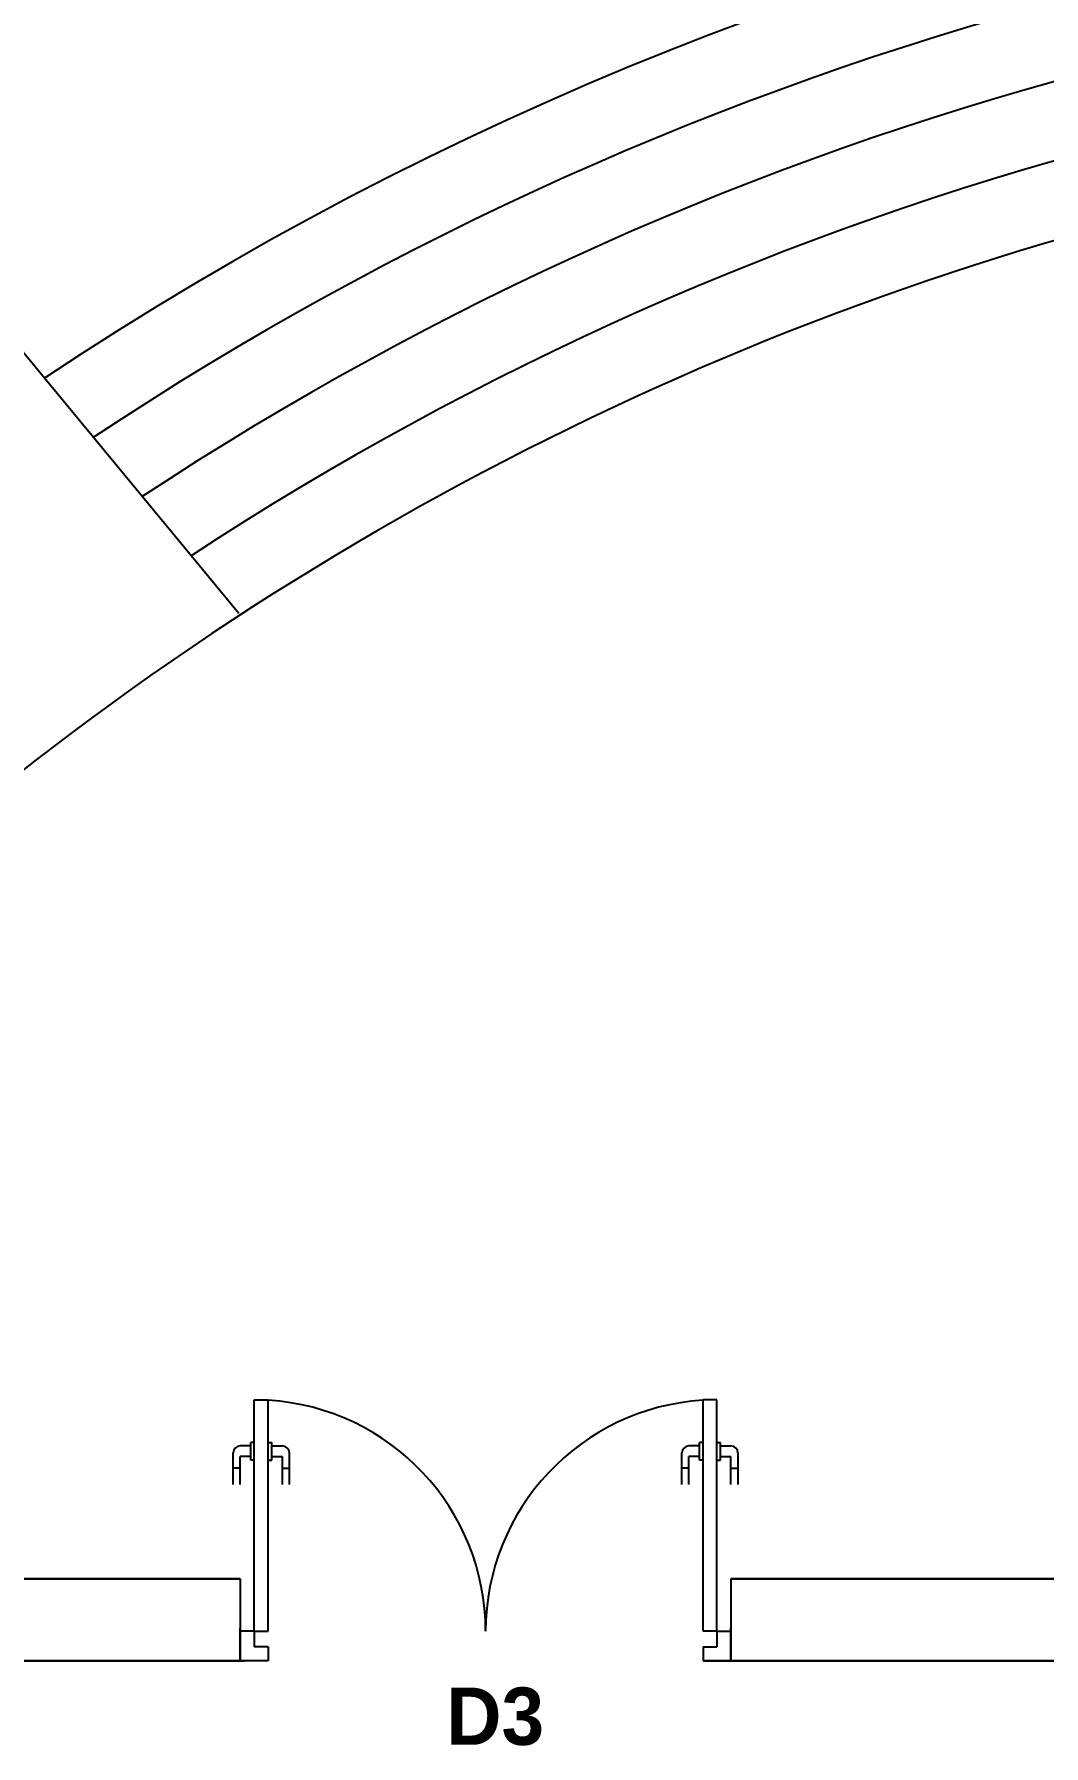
# Model space of a CAD drawing. Header units: inches. Extents: x 484217 to 497210, y -26946 to -21493.
# Drawn here: x 491878.3 to 492017.2, y -23362 to -23126.7 of the extents above; entities that cross this region are included whole.
import ezdxf

# ---------------------------------------------------------------- set-up
doc = ezdxf.new("R2010")
doc.units = ezdxf.units.IN
doc.header["$LTSCALE"] = 20
doc.header["$MEASUREMENT"] = 0
doc.linetypes.add('DASHED', pattern=[0.75, 0.5, -0.25])
for name, color, linetype in [('Grass', 90, 'Continuous'), ('I-WALL-FULL', 5, 'Continuous'), ('I-WALL-IN', 3, 'Continuous'), ('Parking', 7, 'Continuous')]:
    doc.layers.add(name, color=color, linetype=linetype)
doc.layers.add('I-ANNO-TEXT', color=7, linetype='Continuous', lineweight=18)
doc.styles.add('MICRO', font='')
doc.styles.get('MICRO').set_extended_font_data('MicrogrammaSSi', bold=True)

msp = doc.modelspace()

# ---------------------------------------------------------------- hatches: boundary and pattern name
at = {"layer": 'Grass'}
h = msp.add_hatch(dxfattribs=at)
h.set_pattern_fill('AR-SAND', color=256, scale=1.5)
h.set_pattern_definition([(37.5, (-238779.4595, 13222.049), (-0.094490037, 2.8902356535), [0, -2.28, 0, -2.55, 0, -2.4375]), (7.5, (-238779.4595, 13222.049), (2.654665058, 4.233219098), [0, -1.23, 0, -2.055, 0, -0.7875]), (327.5, (-238781.3045, 13222.049), (4.671212793, 0.00848858), [0, -0.75, 0, -2.7, 0, -3.525]), (317.5, (-238781.3045, 13222.049), (4.509189907, 1.316513347), [0, -0.375, 0, -1.77, 0, -2.025])])
edge = h.paths.add_edge_path()
edge.add_arc((492137.35, -23560.99), 464.89, 129.5789, 151.4911, ccw=False)
edge.add_line((491841.15, -23202.67), (491867.91, -23235.05))
edge.add_arc((492137.35, -23560.99), 422.89, 129.5789, 148.352)
edge.add_line((491777.35, -23339.1), (491728.83, -23339.1))
edge = h.paths.add_edge_path()
edge.add_arc((492137.35, -23560.99), 464.89, 28.5089, 50.4211)
edge.add_line((492433.55, -23202.67), (492406.79, -23235.05))
edge.add_arc((492137.35, -23560.99), 422.89, 31.648, 50.4211, ccw=False)
edge.add_line((492497.35, -23339.1), (492545.86, -23339.1))

# ---------------------------------------------------------------- linework, layer by layer
for p, q in [((491908.6, -23346.3, 6.93), (491908.6, -23314.48, 6.93)), ((491910.53, -23346.3, 6.93), (491910.53, -23314.48, 6.93)), ((491970.32, -23346.3, 6.93), (491970.32, -23314.48, 6.93)), ((491972.24, -23346.3, 6.93), (491972.24, -23314.48, 6.93)), ((491905.71, -23326.12, 6.93), (491905.71, -23321.78, 6.93)), ((491908.12, -23320.82, 6.93), (491906.67, -23320.82, 6.93)), ((491908.12, -23322.27, 6.93), (491906.67, -23322.27, 6.93)), ((491906.67, -23326.12, 6.93), (491906.67, -23322.27, 6.93)), ((491908.12, -23322.75, 6.93), (491908.12, -23320.34, 6.93)), ((491908.6, -23320.34, 6.93), (491908.12, -23320.34, 6.93)), ((491910.53, -23320.34, 6.93), (491911.01, -23320.34, 6.93)), ((491911.01, -23322.75, 6.93), (491911.01, -23320.34, 6.93)), ((491911.01, -23320.82, 6.93), (491912.46, -23320.82, 6.93)), ((491911.01, -23322.27, 6.93), (491912.46, -23322.27, 6.93)), ((491912.46, -23326.12, 6.93), (491912.46, -23322.27, 6.93)), ((491913.42, -23326.12, 6.93), (491913.42, -23321.78, 6.93)), ((491967.42, -23326.12, 6.93), (491967.42, -23321.78, 6.93)), ((491969.83, -23320.82, 6.93), (491968.39, -23320.82, 6.93)), ((491969.83, -23322.27, 6.93), (491968.39, -23322.27, 6.93)), ((491968.39, -23326.12, 6.93), (491968.39, -23322.27, 6.93)), ((491970.32, -23320.34, 6.93), (491969.83, -23320.34, 6.93)), ((491969.83, -23322.75, 6.93), (491969.83, -23320.34, 6.93)), ((491972.24, -23320.34, 6.93), (491972.73, -23320.34, 6.93)), ((491972.73, -23322.75, 6.93), (491972.73, -23320.34, 6.93)), ((491972.73, -23320.82, 6.93), (491974.17, -23320.82, 6.93)), ((491972.73, -23322.27, 6.93), (491974.17, -23322.27, 6.93)), ((491974.17, -23326.12, 6.93), (491974.17, -23322.27, 6.93)), ((491975.14, -23326.12, 6.93), (491975.14, -23321.78, 6.93)), ((491906.67, -23323.87, 6.93), (491905.71, -23323.87, 6.93)), ((491908.6, -23322.75, 6.93), (491908.12, -23322.75, 6.93)), ((491910.53, -23322.75, 6.93), (491911.01, -23322.75, 6.93)), ((491912.46, -23323.87, 6.93), (491913.42, -23323.87, 6.93)), ((491968.39, -23323.87, 6.93), (491967.42, -23323.87, 6.93)), ((491970.32, -23322.75, 6.93), (491969.83, -23322.75, 6.93)), ((491972.24, -23322.75, 6.93), (491972.73, -23322.75, 6.93)), ((491974.17, -23323.87, 6.93), (491975.14, -23323.87, 6.93)), ((491403.04, -23339.1), (491906.67, -23339.1, 2.38)), ((491906.67, -23339.1, 6.93), (491728.83, -23339.1, 6.93)), ((491906.67, -23339.1, 6.93), (491906.67, -23350.35, 6.93)), ((491974.17, -23339.1, 6.93), (491974.17, -23350.35, 6.93)), ((492092.62, -23339.1, 6.93), (491974.17, -23339.1, 6.93)), ((491974.17, -23339.1, 2.7), (492092.62, -23339.1, 3.26)), ((491908.6, -23346.3, 6.93), (491906.67, -23346.3, 6.93)), ((491908.6, -23346.3, 6.93), (491910.53, -23346.3, 6.93)), ((491908.6, -23346.3, 6.93), (491908.6, -23348.42, 6.93)), ((491908.6, -23346.3, 6.93), (491908.6, -23348.42, 6.93)), ((491972.24, -23346.3, 6.93), (491970.32, -23346.3, 6.93)), ((491972.24, -23346.3, 6.93), (491972.24, -23348.42, 6.93)), ((491972.24, -23346.3, 6.93), (491972.24, -23348.42, 6.93)), ((491972.24, -23346.3, 6.93), (491974.17, -23346.3, 6.93)), ((491974.17, -23348.1, 6.93), (491974.17, -23348.1, 6.93)), ((491403.04, -23350.35, 6.93), (491906.67, -23350.35, 6.93)), ((491906.67, -23350.35, 6.93), (491907.21, -23350.35, 6.93)), ((491910.53, -23350.35, 6.93), (491906.67, -23350.35, 6.93)), ((491910.53, -23348.42, 6.93), (491908.6, -23348.42, 6.93)), ((491910.53, -23348.42, 6.93), (491910.53, -23350.35, 6.93)), ((491970.32, -23348.42, 6.93), (491970.32, -23350.35, 6.93)), ((491970.32, -23348.42, 6.93), (491972.24, -23348.42, 6.93)), ((491970.32, -23350.35, 6.93), (491974.17, -23350.35, 6.93)), ((491974.17, -23350.35, 6.93), (492092.9, -23350.35, 6.93))]:
    msp.add_line(p, q)
at = {"elevation": 6.93}
for points in [[(491908.6, -23314.48), (491910.53, -23314.48)], [(491972.24, -23314.48), (491970.32, -23314.48)]]:
    msp.add_lwpolyline(points, dxfattribs=at)
for centre, radius, start, end in [((492137.35, -23560.99, 6.93), 464.89, 28.5088, 123.6525), ((492137.35, -23560.99, 6.93), 454.39, 50.421, 123.5151), ((492137.35, -23560.99, 6.93), 443.89, 50.421, 123.3711), ((492137.35, -23560.99, 6.93), 433.39, 50.421, 123.2201), ((492137.35, -23560.99, 6.93), 422.89, 31.648, 148.352), ((491906.67, -23321.78, 6.93), 0.964, 90, 180), ((491912.46, -23321.78, 6.93), 0.964, 0, 90), ((491968.39, -23321.78, 6.93), 0.964, 90, 180), ((491974.17, -23321.78, 6.93), 0.964, 0, 90)]:
    msp.add_arc(centre, radius, start, end)
at = {"linetype": 'DASHED', "ltscale": 50}
for centre, start, end in [((491908.6, -23346.3, 6.93), 0, 86.5254), ((491972.24, -23346.3, 6.93), 93.4746, 180)]:
    msp.add_arc(centre, 31.82, start, end, dxfattribs=at)
at = {"layer": 'I-WALL-FULL'}
for p, q in [((491906.67, -23339.1, 6.93), (491539.65, -23339.1, 6.93)), ((491906.67, -23339.1, 6.93), (491797.43, -23339.1, 6.93)), ((492092.62, -23339.1, 6.93), (491974.17, -23339.1, 6.93)), ((492092.62, -23339.1, 6.93), (491974.17, -23339.1, 6.93)), ((491910.53, -23350.35, 6.93), (491403.04, -23350.35, 6.93)), ((492092.9, -23350.35, 6.93), (491970.32, -23350.35, 6.93))]:
    msp.add_line(p, q, dxfattribs=at)
at = {"layer": 'I-WALL-IN'}
for p, q in [((491906.67, -23350.35, 6.93), (491906.67, -23345.85, 6.93)), ((491974.17, -23350.35, 6.93), (491974.17, -23345.85, 6.93))]:
    msp.add_line(p, q, dxfattribs=at)
at = {"layer": 'Parking'}
for p, q in [((491879.73, -23174.01, 6.93), (491852.97, -23141.64, 6.93)), ((491906.49, -23206.38, 6.93), (491879.73, -23174.01, 6.93))]:
    msp.add_line(p, q, dxfattribs=at)

# ---------------------------------------------------------------- texts
at = {"layer": 'I-ANNO-TEXT', "insert": (491935, -23354.03, 6.93), "char_height": 7.875, "attachment_point": 1, "style": 'MICRO'}
msp.add_mtext_dynamic_manual_height_columns('{\\fBahnschrift Light|b1|i0|c0|p34;D3}', width=7.4099, gutter_width=1.5, heights=[0], dxfattribs=at)

doc.saveas('drawing.dxf')
